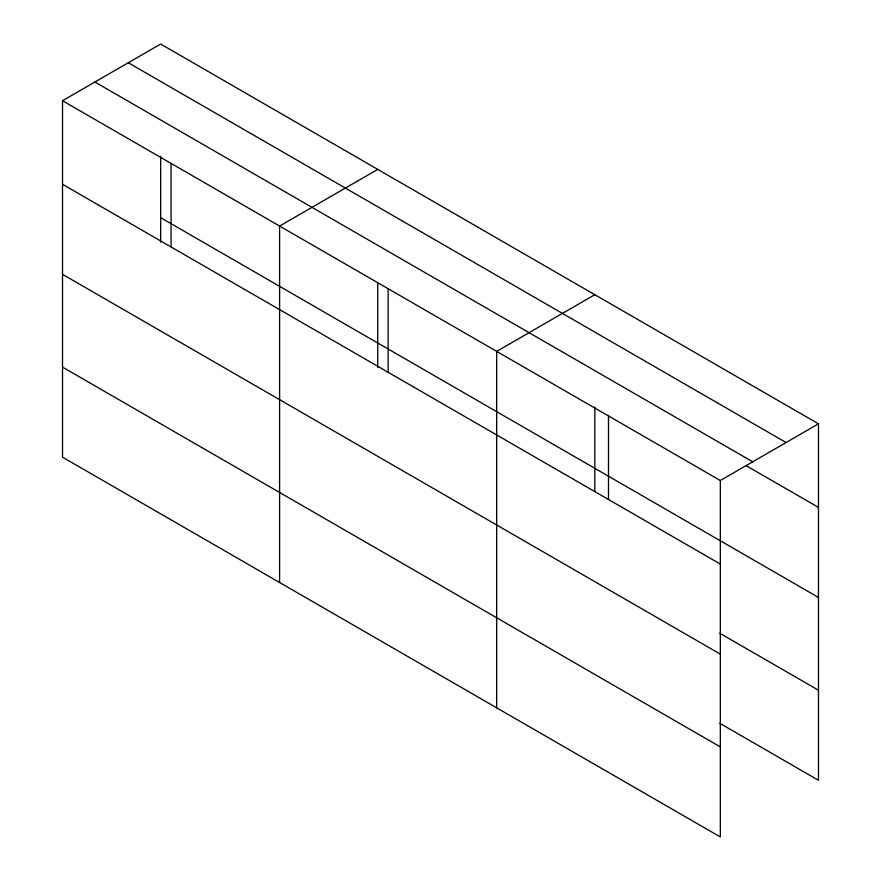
<?xml version="1.0" encoding="UTF-8"?>
<svg xmlns="http://www.w3.org/2000/svg" width="881" height="881" viewBox="0 0 881 881"><rect width="100%" height="100%" fill="white"/><g stroke="black" fill="none" stroke-linecap="round" stroke-linejoin="round"><path stroke-width="1.32" d="M377.751 282.966L377.751 367.553M594.829 406.934L594.829 491.521M62.518 100.72L720.328 480.508L720.328 836.95L62.518 457.173L62.518 100.72L160.672 44.05L818.482 423.827L818.482 780.28L719.744 723.268M377.751 169.383L279.596 226.054L279.596 582.495M594.829 294.706L496.675 351.376L496.675 707.828M720.328 480.508L818.482 423.827M128.285 62.749L786.094 442.537M94.906 82.021L752.715 461.798M745.91 465.509L818.482 507.401M160.672 217.673L818.482 597.45M62.518 184.294L720.328 564.071M719.744 633.219L818.482 690.23M62.518 274.343L720.328 654.12M62.518 367.124L720.328 746.901M608.496 415.942L608.496 499.516M388.136 288.715L388.136 372.289M171.057 163.381L171.057 246.955M160.672 156.278L160.672 242.231"/></g></svg>
